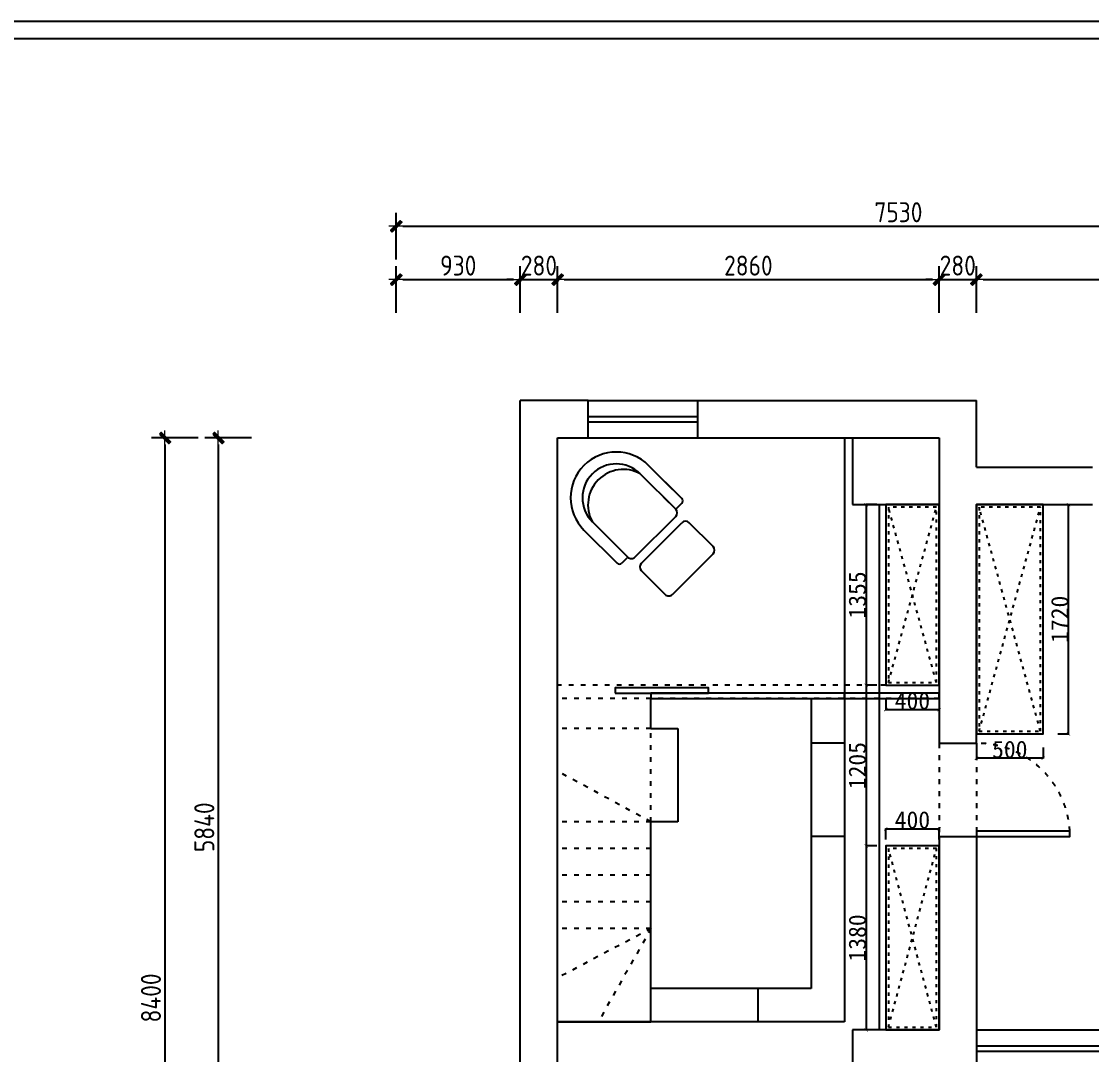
# Model space of a CAD drawing. Header units: millimetres. Extents: x -58733 to 427521, y -235734 to 553534.
# Drawn here: x 185626 to 193649, y -213843 to -206094 of the extents above; entities that cross this region are included whole.
import ezdxf

# ---------------------------------------------------------------- set-up
doc = ezdxf.new("R2010")
doc.units = ezdxf.units.MM
doc.linetypes.add('ACAD_ISO03W100', pattern=[30, 12, -18])
for name, color, linetype in [('00-墙体', 7, 'Continuous'), ('02-活动家具', 1, 'Continuous'), ('图框', 251, 'Continuous')]:
    doc.layers.add(name, color=color, linetype=linetype)
doc.layers.add('墙体', color=7, linetype='Continuous', lineweight=30)
doc.styles.add('-宋体', font='')
doc.styles.add('CCD_DIM', font='ARCHS.SHX')
doc.styles.get('-宋体').set_extended_font_data('SimSun')
doc.dimstyles.new('布丁丁', dxfattribs={"dimtxt": 130, "dimasz": 25, "dimexe": 1, "dimexo": 1, "dimgap": 0.5, "dimtad": 1, "dimdec": 0, "dimrnd": 5, "dimdsep": 46, "dimtxsty": '-宋体', "dimblk": 'ARCHTICK', "dimcen": 0.5, "dimdle": 1, "dimclrd": 251, "dimclre": 252, "dimclrt": 50, "dimadec": 0, "dimazin": 0, "dimtfac": 1, "dimtdec": 0, "dimtix": 1, "dimtmove": 2, "dimatfit": 3, "dimldrblk": 'DOT', "dimfxl": 80, "dimfxlon": 1, "dimlwd": -1, "dimlwe": -1, "dimarcsym": 0})
doc.dimstyles.new('海龍1：50', dxfattribs={"dimscale": 50, "dimtxt": 3, "dimasz": 1, "dimexe": 2, "dimexo": 2, "dimgap": 0.6, "dimtad": 1, "dimdec": 0, "dimrnd": 5, "dimdsep": 46, "dimtxsty": 'CCD_DIM', "dimblk": 'WS-cj', "dimcen": 1, "dimclrd": 242, "dimclre": 242, "dimclrt": 2, "dimadec": 0, "dimazin": 2, "dimtfac": 1, "dimtdec": 0, "dimtix": 1, "dimtmove": 2, "dimatfit": 3, "dimldrblk": 'CCD_Leader_Arrow', "dimfxl": 5, "dimfxlon": 1, "dimtolj": 1, "dimarcsym": 0})

# ---------------------------------------------------------------- blocks, each defined once
blk = doc.blocks.new('图框1比60')
at = {"layer": '图框', "color": 121}
blk.add_line((186037.7, 61388.8), (161669.6, 61388.8), dxfattribs=at)
at = {"layer": '图框', "color": 8}
blk.add_line((161809.2, 61249.3), (185898.1, 61249.3), dxfattribs=at)
blk = doc.blocks.new('zw$DCE2')
for p, q in [((316.5, 1068.2), (11.2, 762.9)), ((549.7, 888.9), (370.4, 1068.2)), ((549.7, 835), (244.4, 529.7)), ((650.6, 788), (695.5, 832.9)), ((979.1, 584.7), (730.8, 832.9)), ((596.7, 788), (291.4, 482.7)), ((11.2, 709), (190.5, 529.7)), ((291.4, 428.8), (246.5, 383.9)), ((246.5, 348.5), (494.7, 100.3)), ((246.5, 348.5), (374.8, 220.2))]:
    blk.add_line(p, q)
at = {"color": 251}
for p, q in [((916.5, 522.1), (650.6, 788)), ((291.4, 428.8), (557.3, 162.9)), ((291.4, 428.8), (382.3, 337.9))]:
    blk.add_line(p, q, dxfattribs=at)
for centre, radius, start, end in [((343.4, 1041.3), 38.1, 45, 135), ((522.8, 861.9), 38.1, 315, 45), ((713.2, 815.2), 25, 45, 135), ((38.1, 736), 38.1, 135, 225), ((623.6, 761.1), 38.1, 45, 135), ((736.9, 342.5), 342.5, 225, 45), ((217.5, 556.6), 38.1, 225, 315), ((318.3, 455.7), 38.1, 135, 225), ((264.2, 366.2), 25, 135, 225)]:
    blk.add_arc(centre, radius, start, end)
for centre, radius, start, end in [((736.9, 342.5), 254, 225, 45), ((684.5, 394.9), 264.6, 241.2602, 28.7398)]:
    blk.add_arc(centre, radius, start, end, dxfattribs=at)
blk = doc.blocks.new('WS-cj')
blk.add_hatch(color=1).paths.add_polyline_path([(0.59, 0.82), (-0.82, -0.59), (-0.59, -0.82), (0.82, 0.59)])
at = {"color": 1, "linetype": 'ByBlock', "lineweight": 0}
for p, q in [((-1.1, 0), (0, 0)), ((0, 0), (1.1, 0))]:
    blk.add_line(p, q, dxfattribs=at)
at = {"color": 1}
blk.add_lwpolyline([(0.59, 0.82), (-0.82, -0.59), (-0.59, -0.82), (0.82, 0.59)], close=True, dxfattribs=at)
blk = doc.blocks.new('*D1204')
at = {"color": 242, "lineweight": -2}
for p, q in [((165429.6, -208280.5), (165429.6, -207930.5)), ((166359.6, -208280.5), (166359.6, -207930.5)), ((165479.6, -208030.5), (166309.6, -208030.5))]:
    blk.add_line(p, q, dxfattribs=at)
at = {"layer": 'Defpoints', "color": 0}
for p in [(166359.6, -208030.5), (165429.6, -208430.5), (166359.6, -208430.5)]:
    blk.add_point(p, dxfattribs=at)
at = {"color": 242, "linetype": 'ByBlock', "lineweight": -2, "xscale": 50, "yscale": 50, "zscale": 50, "rotation": 180}
blk.add_blockref('WS-cj', (165429.6, -208030.5), dxfattribs=at)
at = {"color": 242, "linetype": 'ByBlock', "lineweight": -2, "xscale": 50, "yscale": 50, "zscale": 50}
blk.add_blockref('WS-cj', (166359.6, -208030.5), dxfattribs=at)
at = {"color": 2, "insert": (165894.6, -207925.5), "char_height": 150, "attachment_point": 5, "style": 'CCD_DIM'}
blk.add_mtext('\\A1;930', dxfattribs=at)
blk = doc.blocks.new('CCD_Leader_Arrow')
at = {"color": 1, "linetype": 'ByBlock'}
blk.add_line((0, 0), (-1, 0), dxfattribs=at)
for points in [[(-0.86, 0.67), (-0.6, 0.85), (-0.24, 0), (0, 0)], [(-0.86, -0.67), (-0.6, -0.85), (-0.24, 0), (0, 0)]]:
    blk.add_solid(points, dxfattribs=at)
blk = doc.blocks.new('*D1205')
at = {"color": 242, "lineweight": -2}
for p, q in [((166359.6, -208280.5), (166359.6, -207930.5)), ((166639.6, -208280.5), (166639.6, -207930.5)), ((166309.6, -208030.5), (166259.6, -208030.5)), ((166359.6, -208030.5), (166639.6, -208030.5)), ((166689.6, -208030.5), (166739.6, -208030.5))]:
    blk.add_line(p, q, dxfattribs=at)
at = {"layer": 'Defpoints', "color": 0}
for p in [(166639.6, -208030.5), (166359.6, -208430.5), (166639.6, -208430.5)]:
    blk.add_point(p, dxfattribs=at)
at = {"color": 242, "linetype": 'ByBlock', "lineweight": -2, "xscale": 50, "yscale": 50, "zscale": 50}
blk.add_blockref('WS-cj', (166359.6, -208030.5), dxfattribs=at)
at = {"color": 242, "linetype": 'ByBlock', "lineweight": -2, "xscale": 50, "yscale": 50, "zscale": 50, "rotation": 180}
blk.add_blockref('WS-cj', (166639.6, -208030.5), dxfattribs=at)
at = {"color": 2, "insert": (166499.6, -207925.5), "char_height": 150, "attachment_point": 5, "style": 'CCD_DIM'}
blk.add_mtext('\\A1;280', dxfattribs=at)
blk = doc.blocks.new('*D1206')
at = {"color": 242, "lineweight": -2}
for p, q in [((166639.6, -208280.5), (166639.6, -207930.5)), ((169499.6, -208280.5), (169499.6, -207930.5)), ((166689.6, -208030.5), (169449.6, -208030.5))]:
    blk.add_line(p, q, dxfattribs=at)
at = {"layer": 'Defpoints', "color": 0}
for p in [(169499.6, -208030.5), (166639.6, -208430.5), (169499.6, -208430.5)]:
    blk.add_point(p, dxfattribs=at)
at = {"color": 242, "linetype": 'ByBlock', "lineweight": -2, "xscale": 50, "yscale": 50, "zscale": 50, "rotation": 180}
blk.add_blockref('WS-cj', (166639.6, -208030.5), dxfattribs=at)
at = {"color": 242, "linetype": 'ByBlock', "lineweight": -2, "xscale": 50, "yscale": 50, "zscale": 50}
blk.add_blockref('WS-cj', (169499.6, -208030.5), dxfattribs=at)
at = {"color": 2, "insert": (168069.6, -207925.5), "char_height": 150, "attachment_point": 5, "style": 'CCD_DIM'}
blk.add_mtext('\\A1;2860', dxfattribs=at)
blk = doc.blocks.new('*D1207')
at = {"color": 242, "lineweight": -2}
for p, q in [((169499.6, -208280.5), (169499.6, -207930.5)), ((169779.6, -208280.5), (169779.6, -207930.5)), ((169449.6, -208030.5), (169399.6, -208030.5)), ((169499.6, -208030.5), (169779.6, -208030.5)), ((169829.6, -208030.5), (169879.6, -208030.5))]:
    blk.add_line(p, q, dxfattribs=at)
at = {"layer": 'Defpoints', "color": 0}
for p in [(169779.6, -208030.5), (169499.6, -208430.5), (169779.6, -208430.5)]:
    blk.add_point(p, dxfattribs=at)
at = {"color": 242, "linetype": 'ByBlock', "lineweight": -2, "xscale": 50, "yscale": 50, "zscale": 50}
blk.add_blockref('WS-cj', (169499.6, -208030.5), dxfattribs=at)
at = {"color": 242, "linetype": 'ByBlock', "lineweight": -2, "xscale": 50, "yscale": 50, "zscale": 50, "rotation": 180}
blk.add_blockref('WS-cj', (169779.6, -208030.5), dxfattribs=at)
at = {"color": 2, "insert": (169639.6, -207925.5), "char_height": 150, "attachment_point": 5, "style": 'CCD_DIM'}
blk.add_mtext('\\A1;280', dxfattribs=at)
blk = doc.blocks.new('*D1208')
at = {"color": 242, "lineweight": -2}
for p, q in [((169779.6, -208280.5), (169779.6, -207930.5)), ((172959.6, -208280.5), (172959.6, -207930.5)), ((169829.6, -208030.5), (172909.6, -208030.5))]:
    blk.add_line(p, q, dxfattribs=at)
at = {"layer": 'Defpoints', "color": 0}
for p in [(172959.6, -208030.5), (169779.6, -208430.5), (172959.6, -208430.5)]:
    blk.add_point(p, dxfattribs=at)
at = {"color": 242, "linetype": 'ByBlock', "lineweight": -2, "xscale": 50, "yscale": 50, "zscale": 50, "rotation": 180}
blk.add_blockref('WS-cj', (169779.6, -208030.5), dxfattribs=at)
at = {"color": 242, "linetype": 'ByBlock', "lineweight": -2, "xscale": 50, "yscale": 50, "zscale": 50}
blk.add_blockref('WS-cj', (172959.6, -208030.5), dxfattribs=at)
at = {"color": 2, "insert": (171369.6, -207925.5), "char_height": 150, "attachment_point": 5, "style": 'CCD_DIM'}
blk.add_mtext('\\A1;3180', dxfattribs=at)
blk = doc.blocks.new('*D1209')
at = {"color": 242, "lineweight": -2}
for p, q in [((165429.6, -207880.5), (165429.6, -207530.5)), ((172959.6, -207880.5), (172959.6, -207530.5)), ((165479.6, -207630.5), (172909.6, -207630.5))]:
    blk.add_line(p, q, dxfattribs=at)
at = {"layer": 'Defpoints', "color": 0}
for p in [(172959.6, -207630.5), (165429.6, -208430.5), (172959.6, -208430.5)]:
    blk.add_point(p, dxfattribs=at)
at = {"color": 242, "linetype": 'ByBlock', "lineweight": -2, "xscale": 50, "yscale": 50, "zscale": 50, "rotation": 180}
blk.add_blockref('WS-cj', (165429.6, -207630.5), dxfattribs=at)
at = {"color": 242, "linetype": 'ByBlock', "lineweight": -2, "xscale": 50, "yscale": 50, "zscale": 50}
blk.add_blockref('WS-cj', (172959.6, -207630.5), dxfattribs=at)
at = {"color": 2, "insert": (169194.6, -207525.5), "char_height": 150, "attachment_point": 5, "style": 'CCD_DIM'}
blk.add_mtext('\\A1;7530', dxfattribs=at)
blk = doc.blocks.new('*D1216')
at = {"color": 242, "lineweight": -2}
for p, q in [((164345.7, -209218.4), (163995.7, -209218.4)), ((164095.7, -209268.4), (164095.7, -215008.4)), ((164345.7, -215058.4), (163995.7, -215058.4))]:
    blk.add_line(p, q, dxfattribs=at)
at = {"layer": 'Defpoints', "color": 0}
for p in [(164495.7, -209218.4), (164095.7, -215058.4), (164495.7, -215058.4)]:
    blk.add_point(p, dxfattribs=at)
at = {"color": 242, "linetype": 'ByBlock', "lineweight": -2, "xscale": 50, "yscale": 50, "zscale": 50}
for p, rotation in [((164095.7, -209218.4), 90), ((164095.7, -215058.4), 270)]:
    blk.add_blockref('WS-cj', p, dxfattribs=dict(at, rotation=rotation))
at = {"color": 2, "insert": (163990.7, -212138.4), "char_height": 150, "attachment_point": 5, "rotation": 90, "style": 'CCD_DIM'}
blk.add_mtext('\\A1;5840', dxfattribs=at)
blk = doc.blocks.new('*D1219')
at = {"color": 242, "lineweight": -2}
for p, q in [((163945.7, -209218.4), (163595.7, -209218.4)), ((163695.7, -209268.4), (163695.7, -217568.4)), ((163945.7, -217618.4), (163595.7, -217618.4))]:
    blk.add_line(p, q, dxfattribs=at)
at = {"layer": 'Defpoints', "color": 0}
for p in [(164495.7, -209218.4), (163695.7, -217618.4), (164495.7, -217618.4)]:
    blk.add_point(p, dxfattribs=at)
at = {"color": 242, "linetype": 'ByBlock', "lineweight": -2, "xscale": 50, "yscale": 50, "zscale": 50}
for p, rotation in [((163695.7, -209218.4), 90), ((163695.7, -217618.4), 270)]:
    blk.add_blockref('WS-cj', p, dxfattribs=dict(at, rotation=rotation))
at = {"color": 2, "insert": (163590.7, -213418.4), "char_height": 150, "attachment_point": 5, "rotation": 90, "style": 'CCD_DIM'}
blk.add_mtext('\\A1;8400', dxfattribs=at)
blk = doc.blocks.new('_ArchTick')
at = {"color": 0, "linetype": 'ByBlock', "const_width": 0.15}
blk.add_lwpolyline([(-0.5, -0.5), (0.5, 0.5)], dxfattribs=at)
blk = doc.blocks.new('*D1011')
at = {"color": 252}
for p, q in [((193396.3, -209718.4), (193477.3, -209718.4)), ((193396.3, -211438.4), (193477.3, -211438.4))]:
    blk.add_line(p, q, dxfattribs=at)
at = {"color": 251}
blk.add_line((193476.3, -211439.4), (193476.3, -209717.4), dxfattribs=at)
at = {"layer": 'Defpoints', "color": 0}
for p in [(193285.8, -209718.4), (193476.3, -209718.4), (193285.8, -211438.4)]:
    blk.add_point(p, dxfattribs=at)
at = {"color": 251, "xscale": 25, "yscale": 25, "zscale": 25}
for p, rotation in [((193476.3, -209718.4), 90), ((193476.3, -211438.4), 270)]:
    blk.add_blockref('_ArchTick', p, dxfattribs=dict(at, rotation=rotation))
at = {"color": 50, "insert": (193410.8, -210578.4), "char_height": 130, "attachment_point": 5, "rotation": 90, "style": '-宋体'}
blk.add_mtext('1720', dxfattribs=at)
blk = doc.blocks.new('_Dot')
at = {"color": 0, "linetype": 'ByBlock', "lineweight": -2}
blk.add_line((-0.5, 0), (-1, 0), dxfattribs=at)
at = {"color": 0, "linetype": 'ByBlock', "const_width": 0.5}
blk.add_lwpolyline([(-0.25, 0, 1), (0.25, 0, 1)], format="xyb", close=True, dxfattribs=at)
blk = doc.blocks.new('*D1012')
at = {"color": 252}
for p, q in [((192785.8, -211540.5), (192785.8, -211621.5)), ((193285.8, -211540.5), (193285.8, -211621.5))]:
    blk.add_line(p, q, dxfattribs=at)
at = {"color": 251}
blk.add_line((193286.8, -211620.5), (192784.8, -211620.5), dxfattribs=at)
at = {"layer": 'Defpoints', "color": 0}
for p in [(192785.8, -211438.4), (193285.8, -211438.4), (192785.8, -211620.5)]:
    blk.add_point(p, dxfattribs=at)
at = {"color": 251, "xscale": 25, "yscale": 25, "zscale": 25, "rotation": 180}
blk.add_blockref('_ArchTick', (192785.8, -211620.5), dxfattribs=at)
at = {"color": 251, "xscale": 25, "yscale": 25, "zscale": 25}
blk.add_blockref('_ArchTick', (193285.8, -211620.5), dxfattribs=at)
at = {"color": 50, "insert": (193035.8, -211555), "char_height": 130, "attachment_point": 5, "style": '-宋体'}
blk.add_mtext('500', dxfattribs=at)
blk = doc.blocks.new('*D1021')
at = {"color": 252}
for p, q in [((192038.9, -209718.4), (191957.9, -209718.4)), ((192038.9, -211073.4), (191957.9, -211073.4))]:
    blk.add_line(p, q, dxfattribs=at)
at = {"color": 251}
blk.add_line((191958.9, -209717.4), (191958.9, -211074.4), dxfattribs=at)
at = {"layer": 'Defpoints', "color": 0}
for p in [(192105.8, -209718.4), (191958.9, -211073.4), (192105.8, -211073.4)]:
    blk.add_point(p, dxfattribs=at)
at = {"color": 251, "xscale": 25, "yscale": 25, "zscale": 25}
for p, rotation in [((191958.9, -209718.4), 90), ((191958.9, -211073.4), 270)]:
    blk.add_blockref('_ArchTick', p, dxfattribs=dict(at, rotation=rotation))
at = {"color": 50, "insert": (191893.4, -210395.9), "char_height": 130, "attachment_point": 5, "rotation": 90, "style": '-宋体'}
blk.add_mtext('1355', dxfattribs=at)
blk = doc.blocks.new('*D1022')
at = {"color": 252}
for p, q in [((192038.9, -211073.4), (191957.9, -211073.4)), ((192038.9, -212278.4), (191957.9, -212278.4))]:
    blk.add_line(p, q, dxfattribs=at)
at = {"color": 251}
blk.add_line((191958.9, -211072.4), (191958.9, -212279.4), dxfattribs=at)
at = {"layer": 'Defpoints', "color": 0}
for p in [(192105.8, -211073.4), (191958.9, -212278.4), (192105.8, -212278.4)]:
    blk.add_point(p, dxfattribs=at)
at = {"color": 251, "xscale": 25, "yscale": 25, "zscale": 25}
for p, rotation in [((191958.9, -211073.4), 90), ((191958.9, -212278.4), 270)]:
    blk.add_blockref('_ArchTick', p, dxfattribs=dict(at, rotation=rotation))
at = {"color": 50, "insert": (191893.4, -211675.9), "char_height": 130, "attachment_point": 5, "rotation": 90, "style": '-宋体'}
blk.add_mtext('1205', dxfattribs=at)
blk = doc.blocks.new('*D1023')
at = {"color": 252}
for p, q in [((192038.9, -212278.4), (191957.9, -212278.4)), ((192038.9, -213658.4), (191957.9, -213658.4))]:
    blk.add_line(p, q, dxfattribs=at)
at = {"color": 251}
blk.add_line((191958.9, -212277.4), (191958.9, -213659.4), dxfattribs=at)
at = {"layer": 'Defpoints', "color": 0}
for p in [(192105.8, -212278.4), (191958.9, -213658.4), (192105.8, -213658.4)]:
    blk.add_point(p, dxfattribs=at)
at = {"color": 251, "xscale": 25, "yscale": 25, "zscale": 25}
for p, rotation in [((191958.9, -212278.4), 90), ((191958.9, -213658.4), 270)]:
    blk.add_blockref('_ArchTick', p, dxfattribs=dict(at, rotation=rotation))
at = {"color": 50, "insert": (191893.4, -212968.4), "char_height": 130, "attachment_point": 5, "rotation": 90, "style": '-宋体'}
blk.add_mtext('1380', dxfattribs=at)
blk = doc.blocks.new('*D1024')
at = {"color": 252}
for p, q in [((192105.8, -211175.7), (192105.8, -211256.7)), ((192505.8, -211175.7), (192505.8, -211256.7))]:
    blk.add_line(p, q, dxfattribs=at)
at = {"color": 251}
blk.add_line((192104.8, -211255.7), (192506.8, -211255.7), dxfattribs=at)
at = {"layer": 'Defpoints', "color": 0}
for p in [(192105.8, -211073.4), (192505.8, -211073.4), (192505.8, -211255.7)]:
    blk.add_point(p, dxfattribs=at)
at = {"color": 251, "xscale": 25, "yscale": 25, "zscale": 25, "rotation": 180}
blk.add_blockref('_ArchTick', (192105.8, -211255.7), dxfattribs=at)
at = {"color": 251, "xscale": 25, "yscale": 25, "zscale": 25}
blk.add_blockref('_ArchTick', (192505.8, -211255.7), dxfattribs=at)
at = {"color": 50, "insert": (192305.8, -211190.2), "char_height": 130, "attachment_point": 5, "style": '-宋体'}
blk.add_mtext('400', dxfattribs=at)
blk = doc.blocks.new('*D1025')
at = {"color": 251}
blk.add_line((192104.8, -212149.5), (192506.8, -212149.5), dxfattribs=at)
at = {"color": 252}
for p, q in [((192105.8, -212229.5), (192105.8, -212148.5)), ((192505.8, -212229.5), (192505.8, -212148.5))]:
    blk.add_line(p, q, dxfattribs=at)
at = {"layer": 'Defpoints', "color": 0}
for p in [(192505.8, -212149.5), (192105.8, -212278.4), (192505.8, -212278.4)]:
    blk.add_point(p, dxfattribs=at)
at = {"color": 251, "xscale": 25, "yscale": 25, "zscale": 25, "rotation": 180}
blk.add_blockref('_ArchTick', (192105.8, -212149.5), dxfattribs=at)
at = {"color": 251, "xscale": 25, "yscale": 25, "zscale": 25}
blk.add_blockref('_ArchTick', (192505.8, -212149.5), dxfattribs=at)
at = {"color": 50, "insert": (192305.8, -212084), "char_height": 130, "attachment_point": 5, "style": '-宋体'}
blk.add_mtext('400', dxfattribs=at)
blk = doc.blocks.new('家具哈哈')
for p, q in [((166359.6, -215058.4), (166359.6, -208938.4)), ((166869.6, -208938.4), (166359.6, -208938.4)), ((166869.6, -209218.4), (166869.6, -208938.4)), ((167689.6, -209218.4), (167689.6, -208938.4)), ((167689.6, -208938.4), (169779.6, -208938.4)), ((169779.6, -209438.4), (169779.6, -208938.4)), ((166639.6, -215058.4), (166639.6, -209218.4)), ((166639.6, -209218.4), (166869.6, -209218.4)), ((167689.6, -209218.4), (169499.6, -209218.4)), ((168849.6, -209218.4), (168849.6, -209718.4)), ((169499.6, -209218.4), (169499.6, -211508.4)), ((169779.6, -209438.4), (170649.6, -209438.4)), ((168849.6, -209718.4), (169499.6, -209718.4)), ((169779.6, -211508.4), (169779.6, -209718.4)), ((169779.6, -209718.4), (170649.6, -209718.4)), ((169499.6, -211508.4), (169779.6, -211508.4)), ((169499.6, -212208.4), (169779.6, -212208.4)), ((169499.6, -212208.4), (169499.6, -213658.4)), ((169779.6, -212208.4), (169779.6, -213938.4)), ((169499.6, -213658.4), (168849.6, -213658.4)), ((168849.6, -213658.4), (168849.6, -215058.4))]:
    blk.add_line(p, q)
at = {"color": 12}
for p, q in [((166869.6, -208938.4), (167689.6, -208938.4)), ((166869.6, -209218.4), (167689.6, -209218.4)), ((169779.6, -213658.4), (170709.6, -213658.4))]:
    blk.add_line(p, q, dxfattribs=at)
at = {"layer": '00-墙体', "color": 42}
for p, q in [((166869.6, -209058.4), (167689.6, -209058.4)), ((166869.6, -209098.4), (167689.6, -209098.4)), ((169779.6, -213778.4), (170709.6, -213778.4)), ((169779.6, -213818.4), (170709.6, -213818.4))]:
    blk.add_line(p, q, dxfattribs=at)
at = {"layer": '02-活动家具', "color": 8, "ltscale": 3}
for p, q in [((168789.6, -209218.4), (168789.6, -213598.4)), ((169049.6, -209718.4), (169049.6, -213658.4)), ((168539.6, -211173.4), (168539.6, -213348.4)), ((168789.6, -211508.4), (168539.6, -211508.4)), ((168789.6, -212208.4), (168539.6, -212208.4)), ((168539.6, -213348.4), (167339.6, -213348.4)), ((168139.6, -213348.4), (168139.6, -213598.4)), ((168789.6, -213598.4), (166639.6, -213598.4))]:
    blk.add_line(p, q, dxfattribs=at)
at = {"layer": '02-活动家具', "color": 251, "linetype": 'ACAD_ISO03W100', "ltscale": 2}
for p, q in [((169119.6, -211053.4), (169479.6, -209738.4)), ((169479.6, -211053.4), (169119.6, -209738.4)), ((169799.6, -211418.4), (170259.6, -209738.4)), ((170259.6, -211418.4), (169799.6, -209738.4)), ((169119.6, -213638.4), (169479.6, -212298.4)), ((169479.6, -213638.4), (169119.6, -212298.4))]:
    blk.add_line(p, q, dxfattribs=at)
at = {"layer": '02-活动家具', "color": 8, "linetype": 'ACAD_ISO03W100', "ltscale": 3}
for p, q in [((169099.6, -211073.4), (166639.6, -211073.4)), ((169499.6, -211173.4), (166639.6, -211173.4)), ((167339.6, -211398.4), (166639.6, -211398.4)), ((167339.6, -212098.4), (167339.6, -211398.4)), ((169499.6, -211508.4), (169499.6, -212208.4)), ((169779.6, -211508.4), (169779.6, -212208.4)), ((167339.6, -212098.4), (166639.6, -211717.1)), ((167339.6, -212098.4), (166639.6, -212098.4)), ((167339.6, -212298.4), (166639.6, -212298.4)), ((167339.6, -212498.4), (166639.6, -212498.4)), ((167339.6, -212698.4), (166639.6, -212698.4)), ((167339.6, -212898.4), (166639.6, -212898.4)), ((167339.6, -212898.4), (166639.6, -213267.3)), ((167339.6, -212898.4), (166943.5, -213598.4))]:
    blk.add_line(p, q, dxfattribs=at)
at = {"layer": '02-活动家具'}
for p, q in [((167339.6, -211398.4), (167339.6, -211173.4)), ((167339.6, -211398.4), (167539.6, -211398.4)), ((167539.6, -211398.4), (167539.6, -212098.4)), ((167339.6, -213598.4), (167339.6, -212098.4)), ((167539.6, -212098.4), (167339.6, -212098.4)), ((166639.6, -213598.4), (167339.6, -213598.4))]:
    blk.add_line(p, q, dxfattribs=at)
for points in [[(169499.6, -209718.4), (169099.6, -209718.4), (169099.6, -211073.4), (169499.6, -211073.4)], [(170279.6, -209718.4), (169779.6, -209718.4), (169779.6, -211438.4), (170279.6, -211438.4)], [(167069.9, -211133.4), (167769.9, -211133.4), (167769.9, -211093.4), (167069.9, -211093.4)], [(167339.6, -211173.4), (168789.6, -211173.4), (168789.6, -211133.4), (167339.6, -211133.4)], [(168789.6, -211173.4), (169499.6, -211173.4), (169499.6, -211133.4), (168789.6, -211133.4)], [(169779.6, -212208.4), (170479.6, -212208.4), (170479.6, -212168.4), (169779.6, -212168.4)], [(169499.6, -212278.4), (169099.6, -212278.4), (169099.6, -213658.4), (169499.6, -213658.4)]]:
    blk.add_lwpolyline(points, close=True, dxfattribs=at)
at = {"layer": '02-活动家具', "color": 251, "linetype": 'ACAD_ISO03W100', "ltscale": 2}
for points in [[(169479.6, -209738.4), (169119.6, -209738.4), (169119.6, -211053.4), (169479.6, -211053.4)], [(170259.6, -209738.4), (169799.6, -209738.4), (169799.6, -211418.4), (170259.6, -211418.4)], [(169479.6, -212298.4), (169119.6, -212298.4), (169119.6, -213638.4), (169479.6, -213638.4)]]:
    blk.add_lwpolyline(points, close=True, dxfattribs=at)
at = {"layer": '02-活动家具', "color": 8, "linetype": 'ACAD_ISO03W100', "ltscale": 3}
blk.add_arc((169784, -212204.9), 696.6, 3.00691, 90.36246, dxfattribs=at)
at = {"layer": '02-活动家具', "rotation": 180}
blk.add_blockref('zw$DCE2', (167816.3, -209324.3), dxfattribs=at)
for base, p1, p2, picture, middle in [((172959.6, -207630.5), (165429.6, -208430.5), (172959.6, -208430.5), '*D1209', (169194.6, -207525.5)), ((166359.6, -208030.5), (165429.6, -208430.5), (166359.6, -208430.5), '*D1204', (165894.6, -207925.5)), ((166639.6, -208030.5), (166359.6, -208430.5), (166639.6, -208430.5), '*D1205', (166499.6, -207925.5)), ((169499.6, -208030.5), (166639.6, -208430.5), (169499.6, -208430.5), '*D1206', (168069.6, -207925.5)), ((169779.6, -208030.5), (169499.6, -208430.5), (169779.6, -208430.5), '*D1207', (169639.6, -207925.5)), ((172959.6, -208030.5), (169779.6, -208430.5), (172959.6, -208430.5), '*D1208', (171369.6, -207925.5))]:
    dim = blk.add_linear_dim(base=base, p1=p1, p2=p2, dimstyle='海龍1：50')
    dim.commit()
    dim.dimension.update_dxf_attribs({"geometry": picture, "text_midpoint": middle})
for base, p2, picture, middle in [((163695.7, -217618.4), (164495.7, -217618.4), '*D1219', (163590.7, -213418.4)), ((164095.7, -215058.4), (164495.7, -215058.4), '*D1216', (163990.7, -212138.4))]:
    dim = blk.add_linear_dim(base=base, p1=(164495.7, -209218.4), p2=p2, angle=90, dimstyle='海龍1：50')
    dim.commit()
    dim.dimension.update_dxf_attribs({"geometry": picture, "text_midpoint": middle})

msp = doc.modelspace()

# ---------------------------------------------------------------- block references
at = {"color": 140}
msp.add_blockref('家具哈哈', (23006.2, 0), dxfattribs=at)
at = {"layer": '墙体', "color": 0, "xscale": 0.9120113186390109, "yscale": 0.9120113186390109, "zscale": 0.9120113186390109}
msp.add_blockref('图框1比60', (33846.3, -262081.4), dxfattribs=at)

# ---------------------------------------------------------------- dimensions: what is measured, and where the dimension line sits
at = {"color": 140}
for base, p1, p2, picture, middle in [((191958.9, -211073.4), (192105.8, -209718.4), (192105.8, -211073.4), '*D1021', (191893.4, -210395.9)), ((193476.3, -209718.4), (193285.8, -211438.4), (193285.8, -209718.4), '*D1011', (193410.8, -210578.4)), ((191958.9, -212278.4), (192105.8, -211073.4), (192105.8, -212278.4), '*D1022', (191893.4, -211675.9)), ((191958.9, -213658.4), (192105.8, -212278.4), (192105.8, -213658.4), '*D1023', (191893.4, -212968.4))]:
    dim = msp.add_linear_dim(base=base, p1=p1, p2=p2, angle=90, dimstyle='布丁丁', dxfattribs=at)
    dim.commit()
    dim.dimension.update_dxf_attribs({"geometry": picture, "text_midpoint": middle})
for base, p1, p2, picture, middle in [((192505.8, -211255.7), (192105.8, -211073.4), (192505.8, -211073.4), '*D1024', (192305.8, -211190.2)), ((192785.8, -211620.5), (193285.8, -211438.4), (192785.8, -211438.4), '*D1012', (193035.8, -211555)), ((192505.8, -212149.5), (192105.8, -212278.4), (192505.8, -212278.4), '*D1025', (192305.8, -212084))]:
    dim = msp.add_linear_dim(base=base, p1=p1, p2=p2, dimstyle='布丁丁', dxfattribs=at)
    dim.commit()
    dim.dimension.update_dxf_attribs({"geometry": picture, "text_midpoint": middle})

doc.saveas('drawing.dxf')
